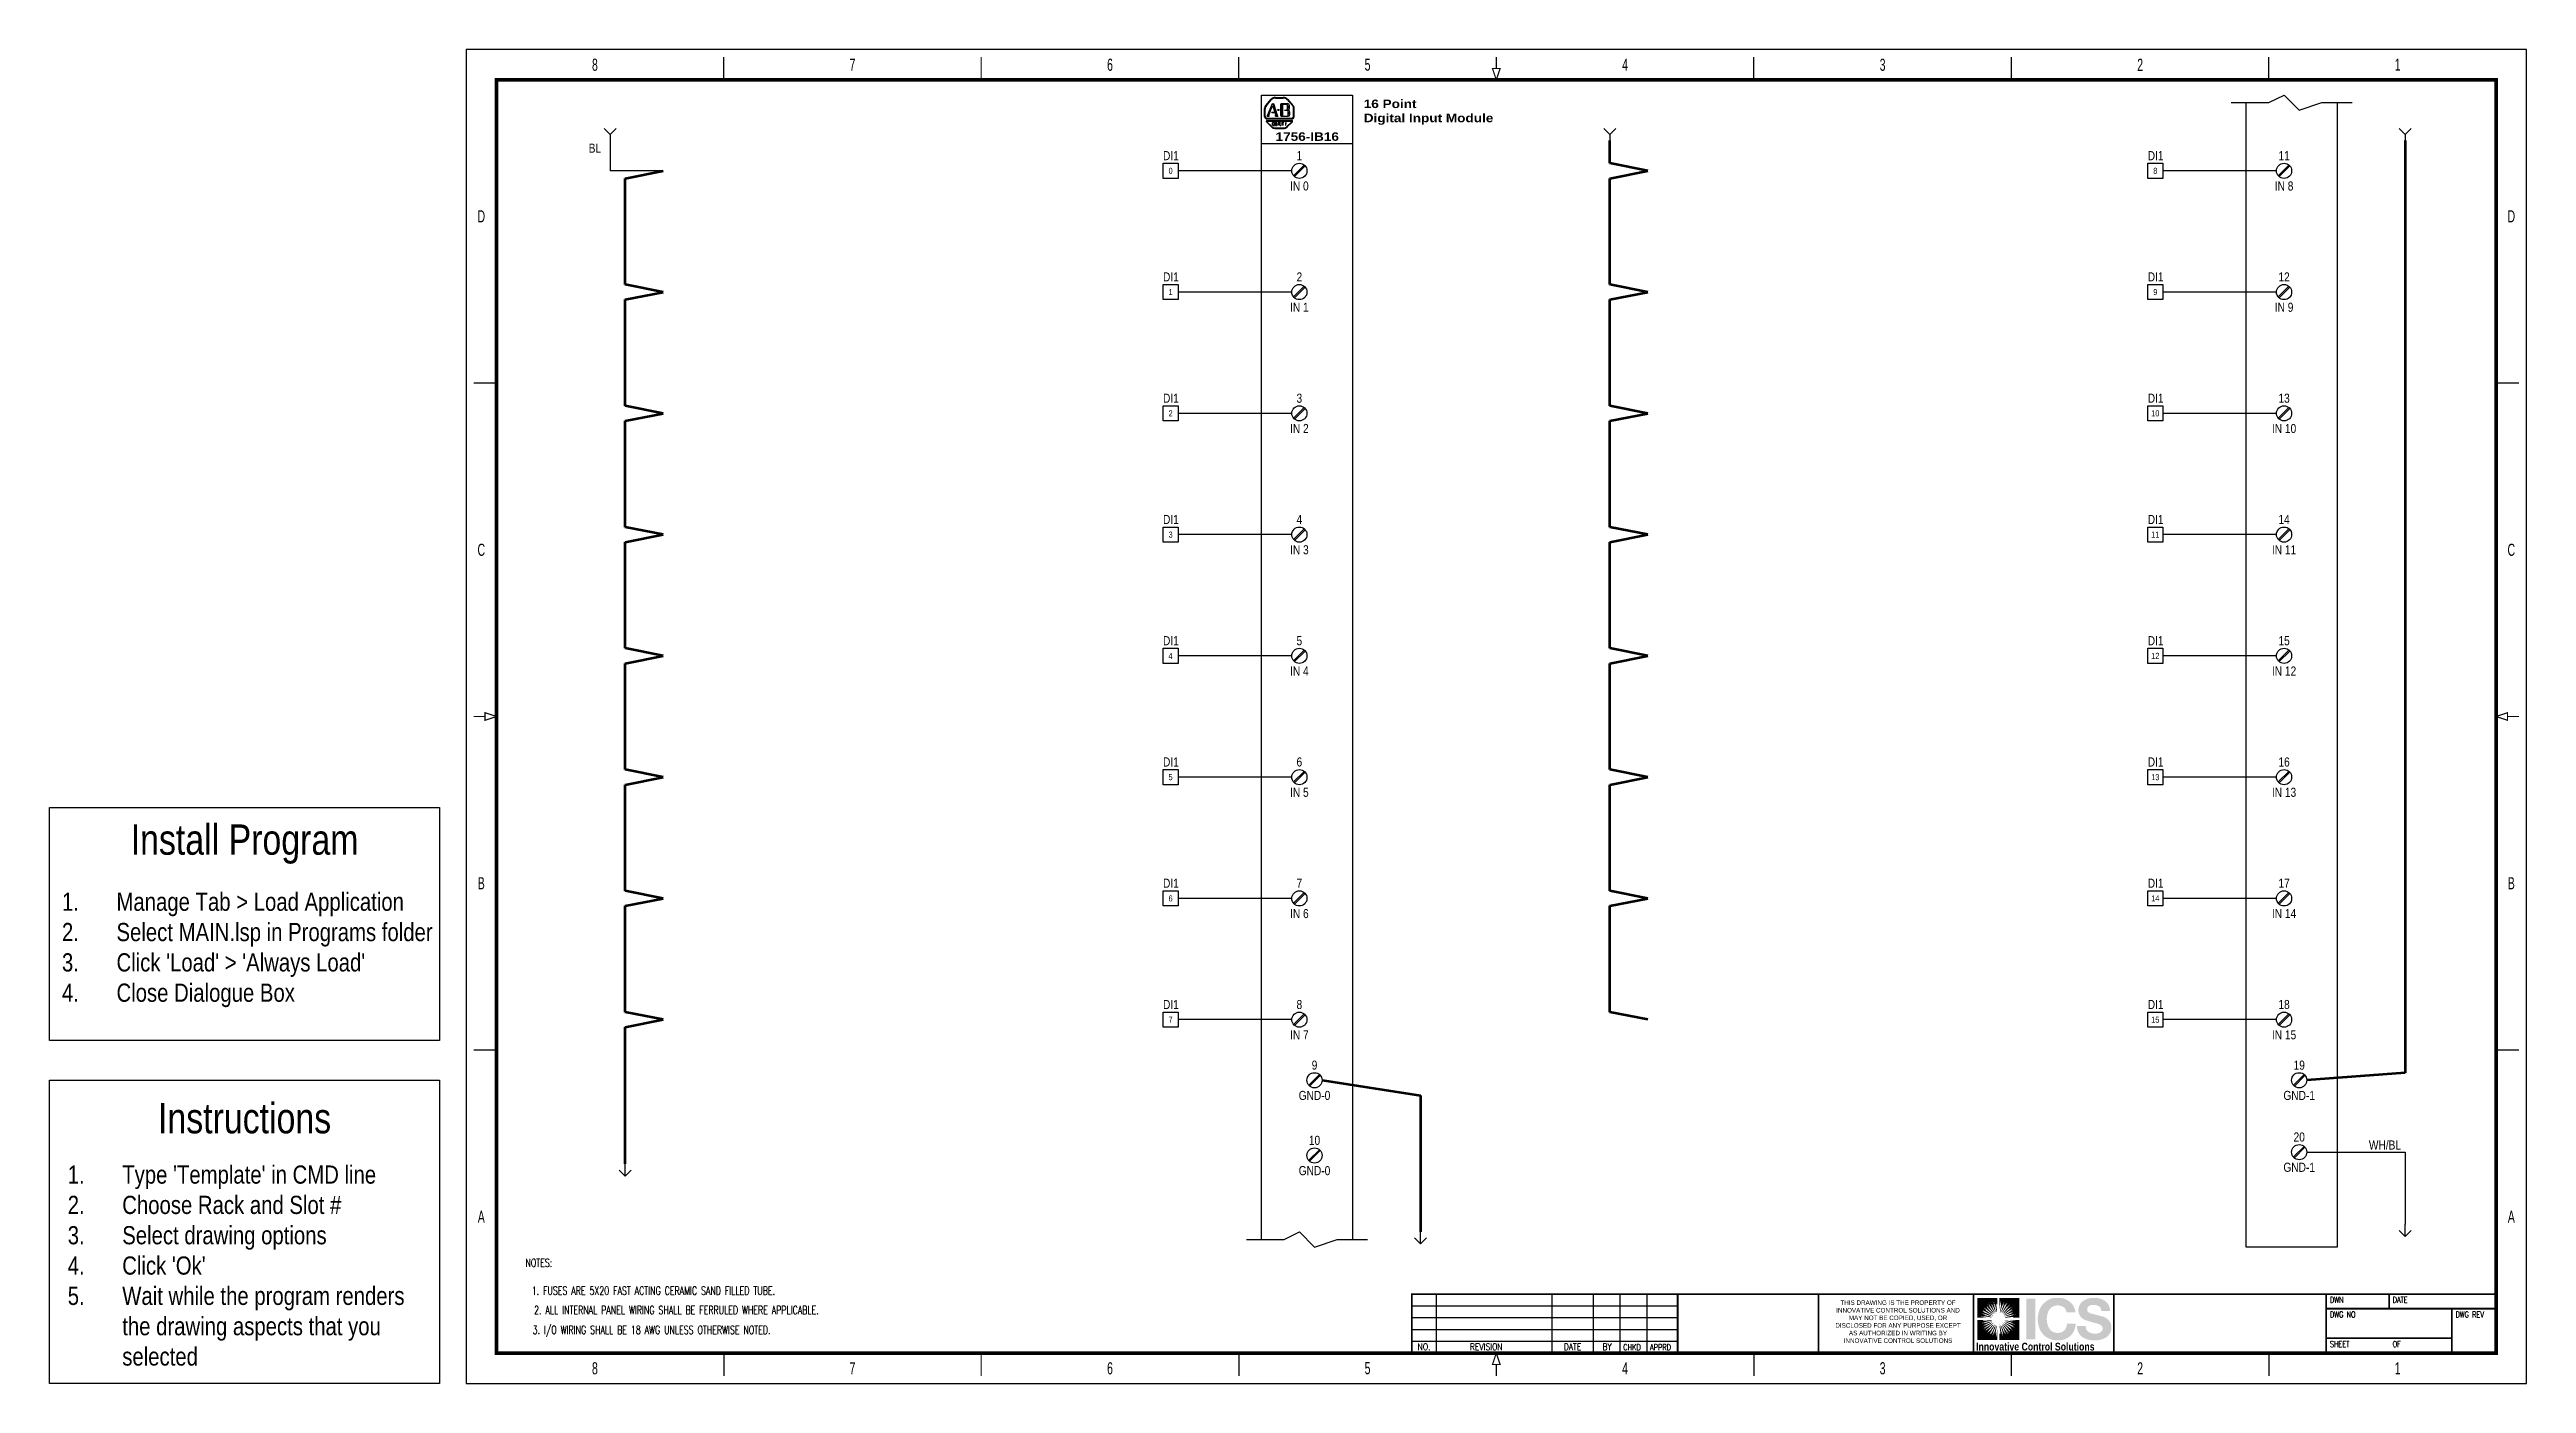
# Model space of a CAD drawing. Extents: x -28 to 136, y 0 to 88.
import ezdxf
from ezdxf.enums import TextEntityAlignment as Align

# ---------------------------------------------------------------- set-up
doc = ezdxf.new("R2010")
doc.units = 0
doc.header["$MEASUREMENT"] = 0
doc.linetypes.add('HIDDEN2', pattern=[0.1875, 0.125, -0.0625])
doc.linetypes.add('SLD-SOLID', pattern=[0])
doc.layers.get('0').update_dxf_attribs({"linetype": 'CONTINUOUS'})
for name, color, linetype in [('COVER', 6, 'SLD-SOLID'), ('FIELD', 7, 'HIDDEN2'), ('FORM', 3, 'CONTINUOUS'), ('ICS', 5, 'CONTINUOUS'), ('INSTRUCTIONS', 7, 'CONTINUOUS'), ('REV', 6, 'CONTINUOUS'), ('SYMB', 4, 'CONTINUOUS'), ('TB', 140, 'CONTINUOUS'), ('TEXT', 3, 'CONTINUOUS'), ('WIRE', 1, 'CONTINUOUS')]:
    doc.layers.add(name, color=color, linetype=linetype)
doc.layers.add('JUMPERS', color=253, linetype='CONTINUOUS', lineweight=60)
doc.styles.add('ARIAL', font='')
doc.styles.add('ARIEL', font='arial.ttf', dxfattribs={"width": 0.8, "height": 0.2})
doc.styles.add('DWG_STYLE', font='arial.ttf', dxfattribs={"width": 0.8, "height": 0.6})
doc.styles.add('ROMANS', font='ROMANS.SHX', dxfattribs={"width": 0.8, "oblique": 0.017453, "height": 0.14})
doc.styles.add('TITLE_LARGE', font='simplex.shx', dxfattribs={"width": 0.8, "height": 0.6})
doc.styles.get('ARIAL').set_extended_font_data('Arial Black')

# ---------------------------------------------------------------- blocks, each defined once
blk = doc.blocks.new('E00216')
at = {"layer": 'WIRE'}
for p, q in [((0, -0.2), (0, 0)), ((0, -0.2), (-0.1, -0.1)), ((0.1, -0.1), (0, -0.2))]:
    blk.add_line(p, q, dxfattribs=at)
blk = doc.blocks.new('TO BOTTOM')
at = {"layer": 'WIRE', "linetype": 'Continuous'}
blk.add_blockref('E00216', (0, 0), dxfattribs=at)
at = {"layer": 'FIELD', "style": 'ARIEL', "width": 0.8}
for tag, p in [('SIGNAL', (0, -0.375)), ('XFRN', (0, -0.59375))]:
    blk.add_attdef(tag, text='', height=0.15, dxfattribs=at).set_placement(p, align=Align.MIDDLE)
blk = doc.blocks.new('E00215')
at = {"layer": 'WIRE'}
for p, q in [((0, 0.1), (-0.1, 0.2)), ((0.1, 0.2), (0, 0.1)), ((0, 0.1), (0, 0))]:
    blk.add_line(p, q, dxfattribs=at)
blk = doc.blocks.new('FROM TOP')
at = {"layer": 'WIRE', "linetype": 'Continuous'}
blk.add_blockref('E00215', (0, 0), dxfattribs=at)
at = {"layer": 'FIELD', "style": 'ARIEL', "width": 0.8}
for tag, p in [('SIGNAL', (0, 0.59375)), ('XFRN', (0, 0.375))]:
    blk.add_attdef(tag, text='', height=0.15, dxfattribs=at).set_placement(p, align=Align.MIDDLE)
blk = doc.blocks.new('WIRE LABEL')
at = {"layer": 'TEXT', "style": 'ARIEL', "width": 0.8}
for tag, p in [('COLOR', (0, 0.125)), ('LABEL', (0, -0.125))]:
    blk.add_attdef(tag, text='', height=0.15, dxfattribs=at).set_placement(p, align=Align.MIDDLE_CENTER)
blk = doc.blocks.new('PLC Term')
at = {"layer": 'SYMB'}
for p, q in [((-0.095, -0.08), (0.08, 0.095)), ((-0.08, -0.095), (0.095, 0.08))]:
    blk.add_line(p, q, dxfattribs=at)
blk.add_circle((0, 0), 0.125, dxfattribs=at)
at = {"layer": 'SYMB', "color": 7, "style": 'ARIEL', "width": 0.8}
blk.add_attdef('##', text='', height=0.15, dxfattribs=at).set_placement((0, 0.25), align=Align.MIDDLE_CENTER)
at = {"layer": 'SYMB', "color": 3, "style": 'ARIEL', "width": 0.8}
blk.add_attdef('TERM', text='', height=0.15, dxfattribs=at).set_placement((0, -0.25), align=Align.MIDDLE_CENTER)
blk = doc.blocks.new('ICS Logo Large')
for color, points in [(7, [(0.29, 2.71), (1.14, 2.71), (0.63, 2.77), (0.53, 2.79), (0.86, 2.79), (0.77, 2.82), (0.88, 2.82), (1.28, 2.75), (1.32, 2.75), (1.35, 2.75), (1.47, 2.73), (1.42, 2.74), (1.47, 2.74), (1.31, 2.78), (1.4, 2.77), (0.67, 2.97), (0.95, 2.91), (0.83, 2.96), (0.86, 2.96), (0.65, 3.05), (0.59, 3.08), (0.78, 3.03), (1.48, 2.79), (1.38, 2.83), (1.32, 2.86), (1.31, 2.88), (1.5, 2.81), (0.7, 3.2), (0.89, 3.14), (0.77, 3.2), (0.66, 3.27), (0.82, 3.2), (0.67, 3.32), (1.47, 2.88), (1.46, 2.9), (1.53, 2.86), (1.38, 2.97), (1.37, 2.98), (1.41, 2.96), (1.01, 3.25), (0.95, 3.31), (0.99, 3.29), (0.88, 3.39), (0.91, 3.39), (0.79, 3.5), (0.9, 3.44), (1.49, 2.96), (1.45, 3.01), (1.47, 3.01), (1.58, 2.92), (1.43, 3.07), (1.49, 3.02), (1.19, 3.32), (1.06, 3.47), (1.2, 3.35), (1.03, 3.54), (1, 3.6), (1.07, 3.54), (0.99, 3.66), (1.49, 3.1), (1.47, 3.13), (1.6, 2.99), (1.59, 3.01), (1.6, 3), (1.52, 3.12), (1.63, 2.99), (1.27, 3.5), (1.09, 3.75), (1.14, 3.7), (1.33, 3.45), (1.17, 3.74), (1.27, 3.61), (1.16, 3.81), (1.18, 3.8), (1.41, 3.42), (1.61, 3.1), (1.56, 3.2), (1.57, 3.18), (1.65, 3.07), (1.65, 3.07), (1.62, 3.13), (1.66, 3.07), (1.66, 3.07), (1.64, 3.12), (1.46, 3.51), (1.37, 3.7), (1.28, 3.92), (1.31, 3.86), (1.45, 3.57), (1.5, 3.49), (1.47, 3.55), (1.36, 3.81), (1.45, 3.65), (1.49, 3.55), (1.45, 3.7), (1.43, 3.79), (1.53, 3.53), (1.67, 3.19), (1.69, 3.17), (1.69, 3.18), (1.7, 3.16), (1.74, 3.07), (1.7, 3.21), (1.72, 3.18), (1.55, 3.78), (1.56, 3.81), (1.59, 3.73), (1.53, 4.02), (1.66, 3.55), (1.61, 3.9), (1.65, 3.75), (1.72, 3.4), (1.77, 3.2), (1.8, 3.05), (1.79, 3.16), (1.79, 3.19), (1.78, 3.25), (1.8, 3.18), (1.82, 3.07), (1.82, 3.22), (1.76, 3.69), (1.76, 3.74), (1.76, 3.85), (1.79, 3.69), (1.8, 3.78), (1.83, 3.72), (1.83, 4.24), (0.29, 4.24)]), (7, [(2, 4.24), (2, 3.39), (2.06, 3.9), (2.09, 4.01), (2.09, 3.67), (2.12, 3.77), (2.12, 3.66), (2.05, 3.25), (2.05, 3.21), (2.04, 3.18), (2.02, 3.06), (2.04, 3.11), (2.04, 3.06), (2.08, 3.23), (2.06, 3.14), (2.27, 3.86), (2.21, 3.59), (2.25, 3.7), (2.25, 3.68), (2.35, 3.89), (2.37, 3.94), (2.33, 3.76), (2.09, 3.05), (2.13, 3.15), (2.16, 3.22), (2.17, 3.22), (2.1, 3.04), (2.49, 3.84), (2.43, 3.65), (2.5, 3.76), (2.56, 3.88), (2.5, 3.72), (2.62, 3.87), (2.17, 3.06), (2.19, 3.08), (2.16, 3.01), (2.26, 3.16), (2.27, 3.16), (2.26, 3.13), (2.54, 3.52), (2.6, 3.59), (2.59, 3.54), (2.69, 3.65), (2.68, 3.62), (2.8, 3.74), (2.74, 3.64), (2.26, 3.04), (2.3, 3.08), (2.3, 3.06), (2.21, 2.96), (2.36, 3.11), (2.31, 3.04), (2.62, 3.34), (2.77, 3.48), (2.64, 3.34), (2.83, 3.5), (2.9, 3.54), (2.83, 3.46), (2.96, 3.55), (2.39, 3.04), (2.42, 3.06), (2.29, 2.94), (2.3, 2.94), (2.3, 2.93), (2.41, 3.01), (2.28, 2.9), (2.79, 3.27), (3.04, 3.45), (2.99, 3.39), (2.74, 3.2), (3.03, 3.36), (2.91, 3.26), (3.11, 3.37), (3.09, 3.36), (2.72, 3.13), (2.39, 2.92), (2.49, 2.97), (2.47, 2.96), (2.36, 2.89), (2.36, 2.88), (2.42, 2.91), (2.37, 2.87), (2.37, 2.87), (2.41, 2.89), (2.81, 3.08), (3, 3.17), (3.22, 3.25), (3.15, 3.23), (2.86, 3.08), (2.79, 3.04), (2.84, 3.06), (3.11, 3.17), (2.94, 3.09), (2.85, 3.04), (2.99, 3.09), (3.08, 3.11), (2.82, 3), (2.48, 2.86), (2.46, 2.84), (2.47, 2.84), (2.45, 2.83), (2.37, 2.79), (2.51, 2.83), (2.48, 2.82), (3.07, 2.98), (3.1, 2.98), (3.03, 2.94), (3.31, 3), (2.84, 2.87), (3.2, 2.92), (3.05, 2.89), (2.69, 2.81), (2.49, 2.76), (2.35, 2.74), (2.46, 2.75), (2.49, 2.75), (2.54, 2.75), (2.47, 2.74), (2.36, 2.71), (2.52, 2.72), (2.99, 2.77), (3.04, 2.78), (3.15, 2.77), (2.99, 2.74), (3.07, 2.74), (3.01, 2.71), (3.54, 2.71), (3.54, 4.24)]), (5, [(8.39, 3.96, 0.213413), (8.08, 3.35, 0.163553), (8.22, 2.84, 0.142857), (8.62, 2.53, 0.025145), (9.56, 2.26, -0.09686), (9.84, 2.11, -0.289881), (9.95, 1.88, -0.260087), (9.81, 1.61, -0.162834), (9.34, 1.49, -0.154987), (8.88, 1.61, -0.092691), (8.77, 1.7, -0.184326), (8.65, 2.07), (7.98, 2.07, 0.264503), (8.43, 1.19, 0.257886), (10.22, 1.19, 0.386581), (10.52, 2.39, 0.201807), (9.84, 2.84, 0.002487), (9.1, 3.03, -0.125362), (8.85, 3.14, -0.416205), (8.85, 3.58, -0.214381), (9.24, 3.7, -0.17784), (9.69, 3.58, -0.23553), (9.84, 3.23), (10.52, 3.23, 0.23064), (10.2, 3.96, 0.173579), (9.29, 4.24, 0.182782)]), (7, [(1.83, 1.01), (1.83, 1.86), (1.77, 1.35), (1.74, 1.24), (1.74, 1.57), (1.71, 1.48), (1.71, 1.59), (1.78, 2), (1.78, 2.04), (1.78, 2.07), (1.8, 2.19), (1.79, 2.14), (1.79, 2.19), (1.75, 2.02), (1.76, 2.11), (1.56, 1.39), (1.62, 1.66), (1.58, 1.55), (1.58, 1.57), (1.48, 1.36), (1.45, 1.31), (1.5, 1.49), (1.74, 2.19), (1.7, 2.1), (1.67, 2.03), (1.66, 2.03), (1.72, 2.21), (1.34, 1.41), (1.4, 1.6), (1.33, 1.49), (1.27, 1.37), (1.33, 1.53), (1.21, 1.38), (1.66, 2.19), (1.63, 2.17), (1.67, 2.24), (1.57, 2.09), (1.56, 2.09), (1.57, 2.12), (1.29, 1.73), (1.23, 1.66), (1.24, 1.71), (1.14, 1.6), (1.14, 1.63), (1.03, 1.51), (1.09, 1.61), (1.57, 2.21), (1.53, 2.17), (1.53, 2.19), (1.62, 2.29), (1.47, 2.14), (1.52, 2.21), (1.21, 1.91), (1.06, 1.77), (1.18, 1.91), (0.99, 1.75), (0.93, 1.71), (1, 1.79), (0.87, 1.7), (1.44, 2.21), (1.4, 2.19), (1.54, 2.31), (1.52, 2.31), (1.53, 2.32), (1.42, 2.24), (1.55, 2.34), (1.03, 1.98), (0.79, 1.8), (0.83, 1.85), (1.09, 2.05), (0.79, 1.89), (0.92, 1.98), (0.72, 1.88), (0.73, 1.89), (1.11, 2.12), (1.44, 2.33), (1.33, 2.27), (1.35, 2.29), (1.47, 2.36), (1.47, 2.37), (1.4, 2.34), (1.46, 2.38), (1.46, 2.38), (1.41, 2.36), (1.02, 2.17), (0.83, 2.08), (0.61, 1.99), (0.67, 2.02), (0.97, 2.17), (1.04, 2.21), (0.99, 2.19), (0.72, 2.08), (0.89, 2.16), (0.98, 2.21), (0.83, 2.16), (0.75, 2.14), (1.01, 2.25), (1.35, 2.39), (1.37, 2.4), (1.36, 2.41), (1.38, 2.42), (1.46, 2.45), (1.32, 2.42), (1.35, 2.43), (0.75, 2.27), (0.73, 2.27), (0.8, 2.31), (0.52, 2.25), (0.99, 2.38), (0.63, 2.33), (0.78, 2.36), (1.13, 2.44), (1.34, 2.48), (1.48, 2.51), (1.37, 2.5), (1.34, 2.5), (1.29, 2.5), (1.35, 2.51), (1.46, 2.54), (1.31, 2.53), (0.84, 2.48), (0.79, 2.47), (0.68, 2.48), (0.84, 2.51), (0.76, 2.51), (0.82, 2.54), (0.29, 2.54), (0.29, 1.01)]), (7, [(3.54, 2.54), (2.68, 2.54), (3.2, 2.48), (3.3, 2.46), (2.97, 2.46), (3.06, 2.43), (2.95, 2.43), (2.55, 2.5), (2.51, 2.5), (2.48, 2.5), (2.35, 2.52), (2.41, 2.51), (2.35, 2.51), (2.52, 2.47), (2.43, 2.48), (3.15, 2.28), (2.88, 2.34), (2.99, 2.29), (2.97, 2.29), (3.18, 2.2), (3.24, 2.17), (3.05, 2.22), (2.35, 2.46), (2.45, 2.42), (2.51, 2.38), (2.52, 2.37), (2.33, 2.44), (3.13, 2.05), (2.94, 2.11), (3.06, 2.05), (3.17, 1.98), (3.01, 2.05), (3.16, 1.93), (2.36, 2.37), (2.37, 2.35), (2.3, 2.38), (2.45, 2.28), (2.46, 2.27), (2.42, 2.29), (2.82, 2), (2.88, 1.94), (2.84, 1.96), (2.94, 1.86), (2.92, 1.86), (3.04, 1.75), (2.93, 1.81), (2.33, 2.29), (2.38, 2.24), (2.36, 2.24), (2.25, 2.33), (2.4, 2.18), (2.34, 2.23), (2.63, 1.93), (2.77, 1.78), (2.63, 1.9), (2.8, 1.71), (2.83, 1.65), (2.76, 1.71), (2.84, 1.59), (2.34, 2.15), (2.35, 2.12), (2.23, 2.26), (2.24, 2.24), (2.22, 2.25), (2.31, 2.13), (2.2, 2.26), (2.56, 1.75), (2.74, 1.5), (2.69, 1.55), (2.5, 1.8), (2.66, 1.51), (2.56, 1.64), (2.67, 1.43), (2.65, 1.45), (2.42, 1.82), (2.22, 2.15), (2.27, 2.05), (2.25, 2.07), (2.18, 2.18), (2.18, 2.18), (2.2, 2.12), (2.17, 2.18), (2.16, 2.18), (2.18, 2.13), (2.37, 1.74), (2.46, 1.55), (2.55, 1.33), (2.52, 1.39), (2.37, 1.68), (2.33, 1.76), (2.36, 1.7), (2.46, 1.44), (2.38, 1.6), (2.34, 1.7), (2.38, 1.55), (2.4, 1.46), (2.3, 1.72), (2.16, 2.06), (2.14, 2.08), (2.14, 2.07), (2.13, 2.09), (2.09, 2.18), (2.12, 2.04), (2.11, 2.07), (2.28, 1.47), (2.27, 1.44), (2.24, 1.52), (2.29, 1.23), (2.16, 1.7), (2.22, 1.34), (2.18, 1.5), (2.1, 1.85), (2.06, 2.05), (2.03, 2.2), (2.04, 2.09), (2.04, 2.06), (2.04, 2), (2.03, 2.07), (2, 2.18), (2.01, 2.03), (2.07, 1.56), (2.07, 1.51), (2.07, 1.4), (2.04, 1.56), (2.03, 1.47), (2, 1.53), (2, 1.01), (3.54, 1.01)])]:
    blk.add_hatch(color=color).paths.add_polyline_path(points)
h = blk.add_hatch(color=5)
h.paths.add_polyline_path([(4.76, 4.18), (4.06, 4.18), (4.06, 2.71), (4.76, 2.71)])
h.paths.add_polyline_path([(4.76, 2.71), (4.06, 2.71), (4.06, 2.54), (4.76, 2.54)])
h.paths.add_polyline_path([(4.76, 2.54), (4.06, 2.54), (4.06, 1.04), (4.76, 1.04)])
h.paths.add_polyline_path([(6.13, 3.59, -0.213069), (6.84, 3.59, -0.244732), (7.18, 3.12), (7.86, 3.12, 0.136605), (7.61, 3.75, 0.156523), (6.85, 4.22, 0.02938), (6.71, 4.24), (6.22, 4.24, 0.043463), (5.98, 4.18, 0.25945), (5.02, 3.12, 0.052074), (4.95, 2.71), (5.65, 2.71, -0.075182), (5.78, 3.24, -0.13526)])
h.paths.add_polyline_path([(5.65, 2.71), (4.95, 2.71), (4.95, 2.54), (5.65, 2.54, -0.023089)])
h.paths.add_polyline_path([(5.65, 2.54), (4.95, 2.54), (4.95, 2.49, 0.052074), (5.02, 2.08, 0.195357), (5.65, 1.2, 0.150524), (6.47, 0.97, 0.167993), (7.31, 1.2, 0.182992), (7.81, 1.89, 0.049103), (7.88, 2.25), (7.21, 2.25, -0.086334), (7.11, 1.89, -0.1446), (6.84, 1.62, -0.223806), (6.13, 1.62, -0.150114), (5.84, 1.89, -0.137117)])
at = {"color": 7, "insert": (0.2, 0.79), "char_height": 0.6, "attachment_point": 1, "style": 'ARIEL'}
blk.add_mtext_dynamic_manual_height_columns('{\\fArial|b1|i0|c0|p34;Innovative Control Solutions}', width=13.0943, gutter_width=1, heights=[0], dxfattribs=at)
blk = doc.blocks.new('Term')
at = {"layer": 'SYMB'}
blk.add_lwpolyline([(-0.125, 0.125), (0.125, 0.125), (0.125, -0.125), (-0.125, -0.125)], close=True, dxfattribs=at)
at = {"layer": 'SYMB', "style": 'ARIEL', "width": 0.8}
blk.add_attdef('STRIP', text='', height=0.15, dxfattribs=at).set_placement((0, 0.188), align=Align.CENTER)
blk.add_attdef('##', text='', height=0.1, dxfattribs=at).set_placement((0, 0), align=Align.MIDDLE_CENTER)

msp = doc.modelspace()

# ---------------------------------------------------------------- linework, layer by layer
for p, q in [((52.5, 85), (58.5, 85)), ((52.5, 9.5), (52.5, 85)), ((52.7, 83.56), (52.7, 84.12)), ((52.74, 83.56), (52.74, 84.08)), ((52.78, 84.32), (53.13, 84.72)), ((52.78, 84.24), (53.14, 84.68)), ((52.82, 83.48), (54.5, 83.48)), ((52.82, 83.44), (54.54, 83.44)), ((52.86, 83.6), (52.98, 83.6)), ((52.9, 83.64), (53.22, 84.44)), ((52.98, 83.68), (53.22, 84.32)), ((53.18, 83.84), (53.18, 83.88)), ((53.18, 83.88), (53.38, 83.88)), ((53.18, 83.84), (53.38, 83.84)), ((53.22, 84.44), (53.3, 84.44)), ((53.22, 84.32), (53.38, 83.88)), ((53.26, 84.4), (53.5, 83.64)), ((53.3, 84.44), (53.54, 83.68)), ((53.38, 83.84), (53.42, 83.68)), ((53.42, 84.84), (53.94, 84.84)), ((53.42, 84.8), (53.94, 84.8)), ((53.42, 83.6), (53.58, 83.6)), ((53.58, 84.04), (53.66, 84.04)), ((53.58, 84), (53.58, 84.04)), ((53.58, 84), (53.66, 84)), ((53.66, 84), (53.66, 84.04)), ((53.78, 84.44), (54.22, 84.44)), ((53.78, 83.68), (53.78, 84.36)), ((53.78, 83.6), (54.26, 83.6)), ((53.86, 83.6), (53.86, 84.4)), ((53.9, 83.6), (53.9, 84.4)), ((53.9, 84.4), (54.14, 84.4)), ((54.02, 84), (54.18, 84)), ((54.18, 84.72), (54.54, 84.32)), ((54.22, 84.72), (54.58, 84.32)), ((54.22, 84.08), (54.22, 84.32)), ((54.26, 83.68), (54.26, 83.92)), ((54.3, 84.12), (54.3, 84.32)), ((54.34, 84.12), (54.34, 84.32)), ((54.34, 83.72), (54.34, 83.88)), ((54.38, 83.72), (54.38, 83.88)), ((54.62, 83.6), (54.62, 84.12)), ((54.66, 83.56), (54.66, 84.12)), ((58.5, 85), (58.5, 9.5)), ((116.5, 84.5), (119, 84.5)), ((117.5, 9), (117.5, 84.5)), ((119, 84.5), (120, 85)), ((120, 85), (121, 84)), ((121, 84), (122.5, 84.5)), ((122.5, 84.5), (124.5, 84.5)), ((123.5, 84.5), (123.5, 9)), ((123.5, 84.5), (123.5, 81)), ((52.5, 81.8), (58.5, 81.8)), ((52.82, 83.24), (52.82, 83.28)), ((52.82, 83.24), (53.18, 82.88)), ((52.86, 83.32), (54.5, 83.32)), ((52.86, 83.24), (53.18, 82.92)), ((52.9, 83.28), (54.46, 83.28)), ((53.22, 83.04), (53.22, 83.16)), ((53.26, 83.2), (53.3, 83.2)), ((53.26, 83), (53.3, 83)), ((53.3, 83), (53.34, 82.96)), ((53.34, 83.04), (53.34, 83.16)), ((53.38, 82.84), (53.98, 82.84)), ((53.38, 82.8), (54.02, 82.8)), ((53.42, 83), (53.42, 83.2)), ((53.42, 83), (53.5, 83)), ((53.5, 83), (53.5, 83.2)), ((53.58, 83), (53.62, 83.2)), ((53.58, 83.08), (53.66, 83.08)), ((53.62, 83.2), (53.66, 83)), ((53.74, 83), (53.74, 83.2)), ((53.74, 83), (53.78, 83)), ((53.86, 83), (53.86, 83.2)), ((53.9, 83.2), (53.98, 83.2)), ((53.94, 83), (53.94, 83.2)), ((54.06, 83.2), (54.1, 83.12)), ((54.1, 83.12), (54.14, 83.2)), ((54.1, 83), (54.1, 83.12)), ((54.18, 82.92), (54.5, 83.24)), ((54.18, 82.92), (54.5, 83.24)), ((54.18, 82.88), (54.54, 83.24)), ((54.54, 83.24), (54.54, 83.28)), ((54, 9.5), (55, 10)), ((55, 10), (56, 9)), ((51.5, 9.5), (54, 9.5)), ((56, 9), (57.5, 9.5)), ((57.5, 9.5), (59.5, 9.5)), ((123.5, 9), (117.5, 9))]:
    msp.add_line(p, q)
for centre, radius, start, end in [((53.1, 84.08), 0.4, 139, 176), ((53.1, 84.08), 0.4, 139, 176), ((52.82, 83.56), 0.12, 180, 270), ((52.82, 83.56), 0.12, 180, 270), ((53.14, 84.04), 0.4, 139, 176), ((53.14, 84.04), 0.4, 139, 176), ((52.86, 83.6), 0.12, 180, 270), ((52.86, 83.6), 0.12, 180, 270), ((52.7, 83.76), 0.24, 320, 337), ((53.14, 83.6), 0.16, 159, 187), ((53.42, 84.44), 0.4, 90, 135), ((53.42, 84.44), 0.36, 90, 135), ((53.27, 83.63), 0.16, 351, 18), ((53.74, 83.72), 0.2, 199, 219), ((53.62, 84.36), 0.16, 1, 25), ((53.62, 83.68), 0.16, 337, 359), ((53.94, 84.44), 0.4, 45, 90), ((53.94, 84.44), 0.36, 45, 90), ((54.14, 84.32), 0.08, 0, 90), ((54.14, 84.08), 0.08, 270, 0), ((54.18, 83.92), 0.08, 0, 90), ((54.18, 83.68), 0.08, 270, 0), ((54.22, 84.32), 0.12, 0, 90), ((54.26, 84.12), 0.08, 270, 0), ((54.26, 83.88), 0.12, 0, 90), ((54.26, 83.72), 0.12, 270, 0), ((54.5, 83.6), 0.12, 270, 0), ((54.22, 84.08), 0.4, 4, 41), ((54.22, 84.08), 0.4, 4, 41), ((54.54, 83.56), 0.12, 270, 0), ((54.26, 84.08), 0.4, 4, 41), ((54.26, 84.08), 0.4, 4, 41), ((52.86, 83.28), 0.04, 90, 225), ((52.9, 83.24), 0.04, 90, 225), ((53.38, 83.12), 0.32, 225, 270), ((53.38, 83.12), 0.28, 225, 270), ((53.3, 83.12), 0.088, 117, 153), ((53.3, 83.08), 0.088, 207, 243), ((53.26, 83.12), 0.088, 27, 63), ((53.26, 83.08), 0.088, 297, 333), ((53.98, 83.12), 0.28, 270, 315), ((53.98, 83.12), 0.32, 270, 315), ((54.46, 83.24), 0.04, 315, 90), ((54.5, 83.28), 0.04, 321, 90)]:
    msp.add_arc(centre, radius, start, end)
at = {"layer": 'FORM', "linetype": 'Continuous'}
for p, q in [((17, 86), (17, 87.5)), ((51, 86), (51, 87.5)), ((85, 86), (85, 87.5)), ((119, 86), (119, 87.5)), ((17, 2), (17, 0.5)), ((51, 2), (51, 0.5)), ((85, 2), (85, 0.5)), ((119, 2), (119, 0.5))]:
    msp.add_line(p, q, dxfattribs=at)
at = {"layer": 'FORM'}
for p, q in [((62.42, 1.99), (62.42, 5.91)), ((62.42, 5.91), (79.97, 5.91)), ((62.42, 5.12), (79.97, 5.12)), ((64.05, 1.99), (64.05, 5.91)), ((71.68, 1.99), (71.68, 5.91)), ((74.42, 1.99), (74.42, 5.91)), ((76.18, 1.99), (76.18, 5.91)), ((77.95, 1.99), (77.95, 5.91)), ((62.42, 4.34), (79.97, 4.34)), ((62.42, 3.56), (79.97, 3.56)), ((62.42, 2.78), (79.97, 2.78))]:
    msp.add_line(p, q, dxfattribs=at)
at = {"layer": 'FORM', "linetype": 'Continuous'}
msp.add_lwpolyline([(0, 0), (136, 0), (136, 88), (0, 88), (0, 0)], dxfattribs=at)
for points, const_width in [([(34, 86), (34, 87.5)], 0.08), ([(68, 87.5), (68, 86.75), (67.75, 86.75), (68, 86), (68.25, 86.75), (68, 86.75)], 0.08), ([(102, 86), (102, 87.5)], 0.08), ([(4, 2), (134, 2), (134, 86), (2, 86), (2, 2), (4, 2)], 0.24), ([(0.5, 66), (2, 66)], 0.08), ([(134, 66), (135.5, 66)], 0.08), ([(0.5, 44), (1.25, 44), (1.25, 43.75), (2, 44), (1.25, 44.25), (1.25, 44)], 0.08), ([(135.5, 44), (134.75, 44), (134.75, 44.25), (134, 44), (134.75, 43.75), (134.75, 44)], 0.08), ([(0.5, 22), (2, 22)], 0.08), ([(134, 22), (135.5, 22)], 0.08), ([(134.06, 5.89), (62.42, 5.89), (62.42, 1.99)], 0.117), ([(79.97, 5.91), (79.97, 2.01)], 0.117), ([(89.27, 5.9), (89.27, 2)], 0.117), ([(99.5, 5.91), (99.5, 2.01)], 0.117), ([(108.77, 5.91), (108.77, 2.01)], 0.117), ([(122.78, 5.9), (122.78, 2)], 0.117), ([(134, 4.93), (122.78, 4.93)], 0.117), ([(126.93, 5.9), (126.93, 4.93)], 0.117), ([(131.07, 4.93), (131.07, 2)], 0.117), ([(34, 2), (34, 0.5)], 0.08), ([(68, 0.5), (68, 1.25), (68.25, 1.25), (68, 2), (67.75, 1.25), (68, 1.25)], 0.08), ([(102, 2), (102, 0.5)], 0.08), ([(131.07, 2.98), (122.78, 2.98)], 0.117)]:
    msp.add_lwpolyline(points, dxfattribs=dict(at, const_width=const_width))
at = {"layer": 'INSTRUCTIONS'}
for points in [[(-27.5, 38), (-1.75, 38), (-1.75, 22.63), (-27.5, 22.63)], [(-27.5, 20), (-1.75, 20), (-1.75, 0), (-27.5, 0)]]:
    msp.add_lwpolyline(points, close=True, dxfattribs=at)
at = {"layer": 'JUMPERS'}
for p, q in [((75.5, 80.5), (75.5, 82)), ((128, 82), (128, 20.5)), ((78, 80), (75.5, 80.5)), ((10.5, 79.5), (13, 80)), ((10.5, 72.5), (10.5, 79.5)), ((75.5, 79.5), (78, 80)), ((75.5, 72.5), (75.5, 79.5)), ((13, 72), (10.5, 72.5)), ((10.5, 71.5), (13, 72)), ((78, 72), (75.5, 72.5)), ((75.5, 71.5), (78, 72)), ((10.5, 64.5), (10.5, 71.5)), ((75.5, 64.5), (75.5, 71.5)), ((13, 64), (10.5, 64.5)), ((10.5, 63.5), (13, 64)), ((78, 64), (75.5, 64.5)), ((75.5, 63.5), (78, 64)), ((10.5, 56.5), (10.5, 63.5)), ((75.5, 56.5), (75.5, 63.5)), ((13, 56), (10.5, 56.5)), ((10.5, 55.5), (13, 56)), ((78, 56), (75.5, 56.5)), ((75.5, 55.5), (78, 56)), ((10.5, 48.5), (10.5, 55.5)), ((75.5, 48.5), (75.5, 55.5)), ((13, 48), (10.5, 48.5)), ((10.5, 47.5), (13, 48)), ((10.5, 40.5), (10.5, 47.5)), ((78, 48), (75.5, 48.5)), ((75.5, 47.5), (78, 48)), ((75.5, 40.5), (75.5, 47.5)), ((13, 40), (10.5, 40.5)), ((10.5, 39.5), (13, 40)), ((10.5, 32.5), (10.5, 39.5)), ((78, 40), (75.5, 40.5)), ((75.5, 39.5), (78, 40)), ((75.5, 32.5), (75.5, 39.5)), ((13, 32), (10.5, 32.5)), ((10.5, 31.5), (13, 32)), ((10.5, 24.5), (10.5, 31.5)), ((78, 32), (75.5, 32.5)), ((75.5, 31.5), (78, 32)), ((75.5, 24.5), (75.5, 31.5)), ((13, 24), (10.5, 24.5)), ((10.5, 23.5), (13, 24)), ((10.5, 14.48), (10.5, 23.5)), ((78, 24), (75.5, 24.5)), ((56.5, 20), (63, 19)), ((128, 20.5), (121.5, 20)), ((63, 19), (63, 10))]:
    msp.add_line(p, q, dxfattribs=at)
at = {"layer": 'WIRE'}
for p, q in [((9.5, 82), (9.5, 80)), ((13, 80), (9.5, 80)), ((121.5, 15.26), (128, 15.26)), ((128, 15.26), (128, 10.5))]:
    msp.add_line(p, q, dxfattribs=at)
at = {"layer": 'WIRE', "linetype": 'Continuous'}
for p, q in [((54.5, 80), (47, 80)), ((119.5, 80), (112, 80)), ((54.5, 72), (47, 72)), ((119.5, 72), (112, 72)), ((54.5, 64), (47, 64)), ((119.5, 64), (112, 64)), ((54.5, 56), (47, 56)), ((119.5, 56), (112, 56)), ((54.5, 48), (47, 48)), ((119.5, 48), (112, 48)), ((54.5, 40), (47, 40)), ((119.5, 40), (112, 40)), ((54.5, 32), (47, 32)), ((119.5, 32), (112, 32)), ((54.5, 24), (47, 24)), ((119.5, 24), (112, 24))]:
    msp.add_line(p, q, dxfattribs=at)

# ---------------------------------------------------------------- block references
ref = msp.add_blockref('WIRE LABEL', (8.5, 81), dxfattribs=dict(xscale=4, yscale=4, zscale=4))
ref.add_attrib('COLOR', 'BL', dxfattribs={"layer": 'TEXT', "height": 0.6, "style": 'ARIEL', "width": 0.8}).set_placement((8.5, 81.5), align=Align.MIDDLE_CENTER)
ref = msp.add_blockref('WIRE LABEL', (126.66, 15.23), dxfattribs=dict(xscale=4, yscale=4, zscale=4))
ref.add_attrib('COLOR', 'WH/BL', dxfattribs={"layer": 'TEXT', "height": 0.6, "style": 'ARIEL', "width": 0.8}).set_placement((126.66, 15.73), align=Align.MIDDLE_CENTER)
at = {"layer": 'FIELD', "xscale": 4, "yscale": 4, "zscale": 4}
for name, p in [('FROM TOP', (9.5, 82)), ('FROM TOP', (75.5, 82)), ('FROM TOP', (128, 82)), ('TO BOTTOM', (10.5, 14.48)), ('TO BOTTOM', (63, 10)), ('TO BOTTOM', (128, 10.5))]:
    msp.add_blockref(name, p, dxfattribs=at)
at = {"layer": 'ICS', "xscale": 0.8566647509566017, "yscale": 0.8566647509566017, "zscale": 0.8566647509566017}
msp.add_blockref('ICS Logo Large', (99.5, 2.01), dxfattribs=at)
at = {"layer": 'TB'}
ref = msp.add_blockref('Term', (46.5, 80), dxfattribs=dict(at, xscale=4, yscale=4, zscale=4))
ref.add_attrib('##', '0', dxfattribs={"layer": 'SYMB', "height": 0.4, "style": 'ARIEL', "width": 0.8}).set_placement((46.5, 80), align=Align.MIDDLE_CENTER)
ref = msp.add_blockref('Term', (111.5, 80), dxfattribs=dict(at, xscale=4, yscale=4, zscale=4))
ref.add_attrib('##', '8', dxfattribs={"layer": 'SYMB', "height": 0.4, "style": 'ARIEL', "width": 0.8}).set_placement((111.5, 80), align=Align.MIDDLE_CENTER)
ref = msp.add_blockref('Term', (46.5, 72), dxfattribs=dict(at, xscale=4, yscale=4, zscale=4))
ref.add_attrib('##', '1', dxfattribs={"layer": 'SYMB', "height": 0.4, "style": 'ARIEL', "width": 0.8}).set_placement((46.5, 72), align=Align.MIDDLE_CENTER)
ref = msp.add_blockref('Term', (111.5, 72), dxfattribs=dict(at, xscale=4, yscale=4, zscale=4))
ref.add_attrib('##', '9', dxfattribs={"layer": 'SYMB', "height": 0.4, "style": 'ARIEL', "width": 0.8}).set_placement((111.5, 72), align=Align.MIDDLE_CENTER)
ref = msp.add_blockref('Term', (46.5, 64), dxfattribs=dict(at, xscale=4, yscale=4, zscale=4))
ref.add_attrib('##', '2', dxfattribs={"layer": 'SYMB', "height": 0.4, "style": 'ARIEL', "width": 0.8}).set_placement((46.5, 64), align=Align.MIDDLE_CENTER)
ref = msp.add_blockref('Term', (111.5, 64), dxfattribs=dict(at, xscale=4, yscale=4, zscale=4))
ref.add_attrib('##', '10', dxfattribs={"layer": 'SYMB', "height": 0.4, "style": 'ARIEL', "width": 0.8}).set_placement((111.5, 64), align=Align.MIDDLE_CENTER)
ref = msp.add_blockref('Term', (46.5, 56), dxfattribs=dict(at, xscale=4, yscale=4, zscale=4))
ref.add_attrib('##', '3', dxfattribs={"layer": 'SYMB', "height": 0.4, "style": 'ARIEL', "width": 0.8}).set_placement((46.5, 56), align=Align.MIDDLE_CENTER)
ref = msp.add_blockref('Term', (111.5, 56), dxfattribs=dict(at, xscale=4, yscale=4, zscale=4))
ref.add_attrib('##', '11', dxfattribs={"layer": 'SYMB', "height": 0.4, "style": 'ARIEL', "width": 0.8}).set_placement((111.5, 56), align=Align.MIDDLE_CENTER)
ref = msp.add_blockref('Term', (46.5, 48), dxfattribs=dict(at, xscale=4, yscale=4, zscale=4))
ref.add_attrib('##', '4', dxfattribs={"layer": 'SYMB', "height": 0.4, "style": 'ARIEL', "width": 0.8}).set_placement((46.5, 48), align=Align.MIDDLE_CENTER)
ref = msp.add_blockref('Term', (111.5, 48), dxfattribs=dict(at, xscale=4, yscale=4, zscale=4))
ref.add_attrib('##', '12', dxfattribs={"layer": 'SYMB', "height": 0.4, "style": 'ARIEL', "width": 0.8}).set_placement((111.5, 48), align=Align.MIDDLE_CENTER)
ref = msp.add_blockref('Term', (46.5, 40), dxfattribs=dict(at, xscale=4, yscale=4, zscale=4))
ref.add_attrib('##', '5', dxfattribs={"layer": 'SYMB', "height": 0.4, "style": 'ARIEL', "width": 0.8}).set_placement((46.5, 40), align=Align.MIDDLE_CENTER)
ref = msp.add_blockref('Term', (111.5, 40), dxfattribs=dict(at, xscale=4, yscale=4, zscale=4))
ref.add_attrib('##', '13', dxfattribs={"layer": 'SYMB', "height": 0.4, "style": 'ARIEL', "width": 0.8}).set_placement((111.5, 40), align=Align.MIDDLE_CENTER)
ref = msp.add_blockref('Term', (46.5, 32), dxfattribs=dict(at, xscale=4, yscale=4, zscale=4))
ref.add_attrib('##', '6', dxfattribs={"layer": 'SYMB', "height": 0.4, "style": 'ARIEL', "width": 0.8}).set_placement((46.5, 32), align=Align.MIDDLE_CENTER)
ref = msp.add_blockref('Term', (111.5, 32), dxfattribs=dict(at, xscale=4, yscale=4, zscale=4))
ref.add_attrib('##', '14', dxfattribs={"layer": 'SYMB', "height": 0.4, "style": 'ARIEL', "width": 0.8}).set_placement((111.5, 32), align=Align.MIDDLE_CENTER)
ref = msp.add_blockref('Term', (46.5, 24), dxfattribs=dict(at, xscale=4, yscale=4, zscale=4))
ref.add_attrib('##', '7', dxfattribs={"layer": 'SYMB', "height": 0.4, "style": 'ARIEL', "width": 0.8}).set_placement((46.5, 24), align=Align.MIDDLE_CENTER)
ref = msp.add_blockref('Term', (111.5, 24), dxfattribs=dict(at, xscale=4, yscale=4, zscale=4))
ref.add_attrib('##', '15', dxfattribs={"layer": 'SYMB', "height": 0.4, "style": 'ARIEL', "width": 0.8}).set_placement((111.5, 24), align=Align.MIDDLE_CENTER)
at = {"layer": 'TEXT', "xscale": 4, "yscale": 4, "zscale": 4}
for p, values in [((55, 80), {'##': '1', 'TERM': 'IN 0'}), ((120, 80), {'##': '11', 'TERM': 'IN 8'}), ((55, 72), {'##': '2', 'TERM': 'IN 1'}), ((120, 72), {'##': '12', 'TERM': 'IN 9'}), ((55, 64), {'##': '3', 'TERM': 'IN 2'}), ((120, 64), {'##': '13', 'TERM': 'IN 10'}), ((55, 56), {'##': '4', 'TERM': 'IN 3'}), ((120, 56), {'##': '14', 'TERM': 'IN 11'}), ((55, 48), {'##': '5', 'TERM': 'IN 4'}), ((120, 48), {'##': '15', 'TERM': 'IN 12'}), ((55, 40), {'##': '6', 'TERM': 'IN 5'}), ((120, 40), {'##': '16', 'TERM': 'IN 13'}), ((55, 32), {'##': '7', 'TERM': 'IN 6'}), ((120, 32), {'##': '17', 'TERM': 'IN 14'}), ((55, 24), {'##': '8', 'TERM': 'IN 7'}), ((120, 24), {'##': '18', 'TERM': 'IN 15'}), ((56, 20), {'##': '9', 'TERM': 'GND-0'}), ((121, 20), {'##': '19', 'TERM': 'GND-1'}), ((121, 15.26), {'##': '20', 'TERM': 'GND-1'}), ((56, 15.04), {'##': '10', 'TERM': 'GND-0'})]:
    msp.add_blockref('PLC Term', p, dxfattribs=at).add_auto_attribs(values)

# ---------------------------------------------------------------- texts
at = {"layer": 'COVER', "insert": (88.48, 5.48), "char_height": 0.3005, "attachment_point": 1}
msp.add_mtext_dynamic_manual_height_columns('\\pxqc;THIS DRAWING IS THE PROPERTY OF\\PINNOVATIVE CONTROL SOLUTIONS AND\\PMAY NOT BE COPIED, USED, OR\\PDISCLOSED FOR ANY PURPOSE EXCEPT\\PAS AUTHORIZED IN WRITING BY\\PINNOVATIVE CONTROL SOLUTIONS', width=12.0751, gutter_width=4, heights=[0], dxfattribs=at)
at = {"layer": 'FORM', "linetype": 'Continuous', "width": 0.65}
for s, p in [('8', (8.5, 87)), ('7', (25.5, 87)), ('6', (42.5, 87)), ('5', (59.5, 87)), ('4', (76.5, 87)), ('3', (93.5, 87)), ('2', (110.5, 87)), ('1', (127.5, 87)), ('D', (1, 77)), ('D', (135, 77)), ('C', (1, 55)), ('C', (135, 55)), ('B', (1, 33)), ('B', (135, 33)), ('A', (1, 11)), ('A', (135, 11)), ('8', (8.5, 1)), ('7', (25.5, 1)), ('6', (42.5, 1)), ('5', (59.5, 1)), ('4', (76.5, 1)), ('3', (93.5, 1)), ('2', (110.5, 1)), ('1', (127.5, 1))]:
    msp.add_text(s, height=0.8, dxfattribs=at).set_placement(p, align=Align.MIDDLE)
at = {"layer": 'FORM', "linetype": 'Continuous', "style": 'TITLE_LARGE', "width": 0.8}
for s, p in [('DWN', (123.03, 5.32)), ('DATE', (127.17, 5.32)), ('DWG NO', (123.03, 4.35)), ('DWG REV', (131.32, 4.35)), ('SHEET', (123.03, 2.4)), ('OF', (127.17, 2.4))]:
    msp.add_text(s, height=0.39, dxfattribs=at).set_placement(p)
at = {"layer": 'INSTRUCTIONS', "attachment_point": 1, "style": 'DWG_STYLE'}
for s, width, heights, insert, char_height in [('\\pxqc;Install Program', 25.75, [2.5], (-27.5, 36.88), 2), ("\\pxi-3,l4,t4;1.^IManage Tab > Load Application\\P2.^ISelect MAIN.lsp in Programs folder\\P3.^IClick 'Load' > 'Always Load'\\P4.^IClose Dialogue Box", 25.75, [10], (-27.88, 32.38), 1.2), ('\\pxqc;Instructions', 25.75, [2.5], (-27.5, 18.5), 2), ("\\P\\pxi-3,l4,t4;1.^IType 'Template' in CMD line\\P2.^IChoose Rack and Slot #\\P3.^ISelect drawing options\\P4.^IClick 'Ok'\\P5.^IWait while the program renders the drawing aspects that you selected", 24.875, [16.12], (-27.5, 16.38), 1.2)]:
    msp.add_mtext_dynamic_manual_height_columns(s, width=width, gutter_width=3, heights=heights, dxfattribs=dict(at, insert=insert, char_height=char_height))
at = {"layer": 'REV', "style": 'TITLE_LARGE', "width": 0.8}
for s, height, p in [('NO.', 0.455, (62.81, 2.19)), ('REVISION', 0.455, (66.26, 2.19)), ('DATE', 0.455, (72.46, 2.19)), ('BY', 0.455, (75.01, 2.19)), ('CHKD', 0.398, (76.38, 2.19)), ('APPRD', 0.398, (78.14, 2.19))]:
    msp.add_text(s, height=height, dxfattribs=at).set_placement(p)
at = {"layer": 'TB', "char_height": 0.6, "attachment_point": 4, "style": 'DWG_STYLE'}
for insert in [(46, 81), (111, 81), (46, 73), (111, 73), (46, 65), (111, 65), (46, 57), (111, 57), (46, 49), (111, 49), (46, 41), (111, 41), (46, 33), (111, 33), (46, 25), (111, 25)]:
    msp.add_mtext('DI1', dxfattribs=dict(at, insert=insert))
at = {"layer": 'TEXT', "color": 3, "linetype": 'ByBlock', "style": 'ROMANS', "width": 0.7}
for s, height, p in [('NOTES:', 0.541, (4.8, 7.69)), ('1. FUSES ARE 5X20 FAST ACTING CERAMIC SAND FILLED TUBE.', 0.5407, (12.36, 5.85)), ('2. ALL INTERNAL PANEL WIRING SHALL BE FERRULED WHERE APPLICABLE.', 0.5407, (13.88, 4.57)), ('3. I/O WIRING SHALL BE 18 AWG UNLESS OTHERWISE NOTED.', 0.5407, (12.24, 3.26))]:
    msp.add_text(s, height=height, dxfattribs=at).set_placement(p, align=Align.CENTER)
at = {"layer": 'TEXT', "char_height": 0.56, "style": 'ARIAL'}
for s, width, insert, attachment_point in [('{\\C3;16 Point \\PDigital Input Module\\P }', 9.8589, (59.25, 82.1), 7), ('{\\C3;1756-IB16}', 10.0544, (55.52, 81.97), 8)]:
    msp.add_mtext_dynamic_manual_height_columns(s, width=width, gutter_width=4, heights=[0], dxfattribs=dict(at, insert=insert, attachment_point=attachment_point))

doc.saveas('drawing.dxf')
